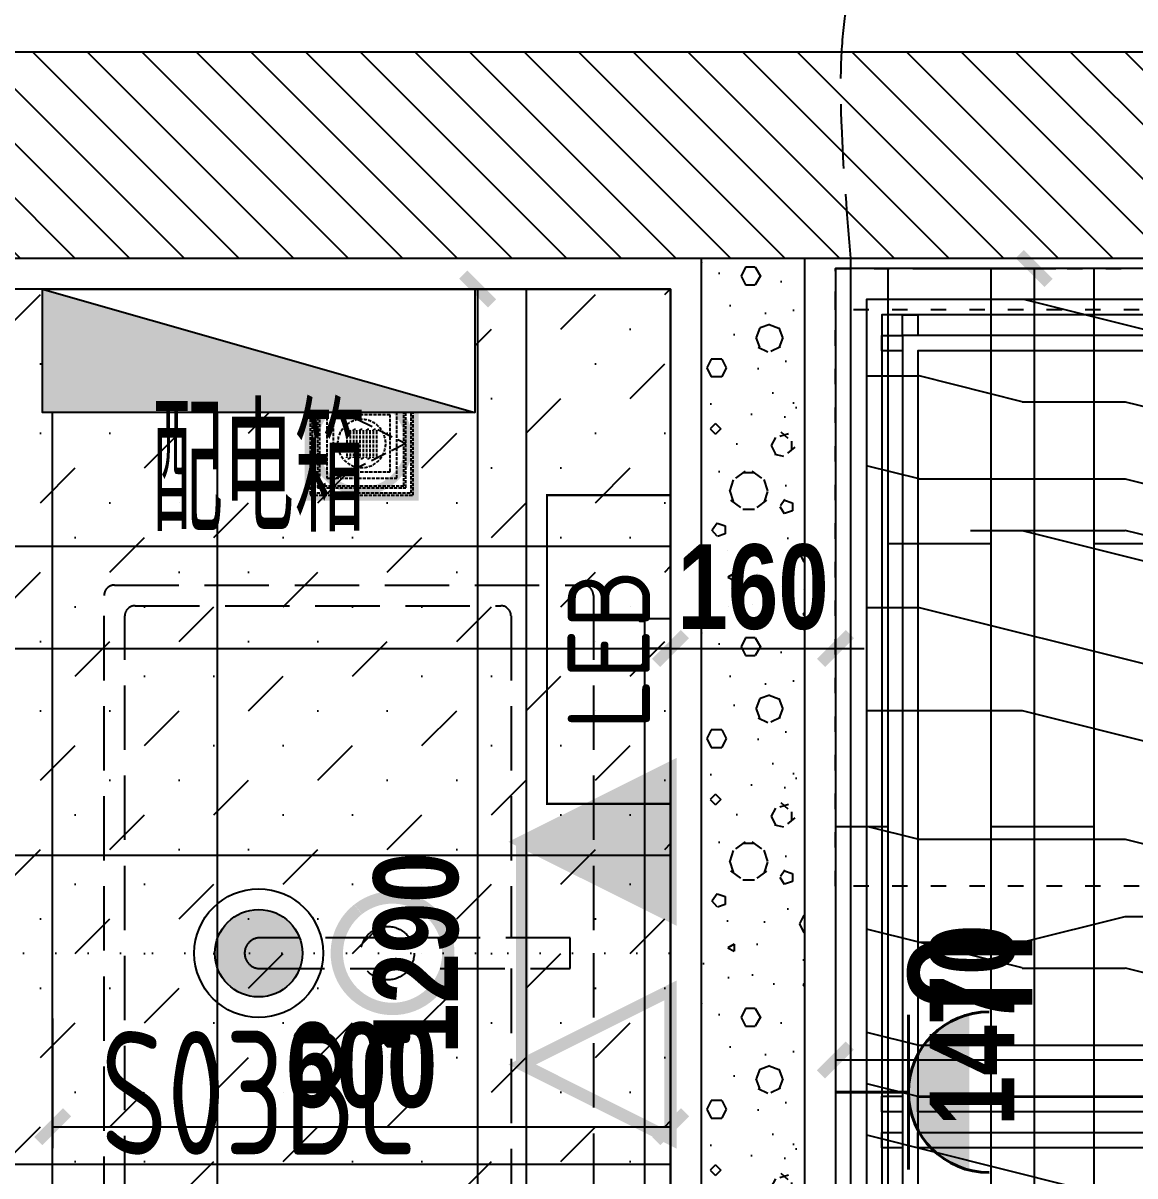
# Model space of a CAD drawing. Header units: millimetres. Extents: x 151151 to 230613, y -376178 to 0.
# Drawn here: x 222933 to 224013, y -371849 to -370729 of the extents above; entities that cross this region are included whole.
import ezdxf
from ezdxf.enums import TextEntityAlignment as Align

# ---------------------------------------------------------------- set-up
doc = ezdxf.new("R2010")
doc.units = ezdxf.units.MM
doc.header["$LTSCALE"] = 250
for name, pattern in [('ACAD_ISO03W100', [30, 12, -18]), ('DASH', [0.35, 0.25, -0.1]), ('DOT', [0.25, 0, -0.25])]:
    doc.linetypes.add(name, pattern=pattern)
doc.layers.get('Defpoints').update_dxf_attribs({"color": 250})
for name, color, linetype in [('0-强弱电箱', 140, 'Continuous'), ('0-水点位', 2, 'Continuous'), ('0-辅助线', 1, 'DOT'), ('01-原始砖砌筑间隔墙', 6, 'Continuous'), ('C-天花轮廓线', 4, 'Continuous'), ('CON-完成面标注', 66, 'Continuous'), ('CON-施工标注-道具标注', 66, 'Continuous'), ('FU-活动家具', 36, 'Continuous'), ('GND-地面材质填充', 251, 'Continuous'), ('P-台盆台面', 142, 'Continuous'), ('P-固定家具（落地）', 33, 'Continuous'), ('P-完成面', 3, 'Continuous'), ('P-新砌墙体', 7, 'Continuous'), ('P-新砌轻质砌块砖填充', 251, 'Continuous'), ('P-洁具', 136, 'DASH'), ('P-洁具-地漏', 16, 'DASH'), ('P-洁具-地漏-隐形', 138, 'DASH'), ('S 插座 强电', 1, 'Continuous'), ('S-LIGHT', 30, 'Continuous')]:
    doc.layers.add(name, color=color, linetype=linetype)
doc.styles.add('_TEL_ATTDEF', font='GBENOR', dxfattribs={"width": 0.8, "height": 3, "bigfont": 'GBCBIG'})
doc.styles.add('_TEL_DIM', font='SIMPLEX', dxfattribs={"width": 0.8, "height": 3.5, "bigfont": 'HZTXT'})
doc.styles.add('PUA-尺寸标高', font='cityb___.ttf', dxfattribs={"width": 0.8})
doc.styles.get("Standard").update_dxf_attribs({"font": ''})
doc.styles.add('ZTA-A-DIMS', font='GBENOR', dxfattribs={"width": 0.8, "bigfont": 'GBCBIG'})
doc.styles.get('Standard').set_extended_font_data('SimSun')
doc.linetypes.add('LED', pattern='A,0.5,-0.2,["LED",Standard,S=0.2,R=0,X=-0.2,Y=-0.1],-0.2', length=0.9)
doc.linetypes.add('LED_LINE', pattern='A,12.7,-5.08,["LED",Standard,S=2.54,R=0,X=-2.54,Y=-1.27],-6.35', length=24.13)
doc.dimstyles.new('PUA 1-35', dxfattribs={"dimscale": 35, "dimtxt": 2.35, "dimasz": 0.8, "dimexe": 0.6, "dimexo": 0.6, "dimgap": 0.5, "dimtad": 1, "dimdec": 0, "dimrnd": 5, "dimdsep": 46, "dimtxsty": 'PUA-尺寸标高', "dimblk": 'ARCHTICK', "dimcen": 1.8, "dimclrd": 66, "dimclre": 66, "dimclrt": 66, "dimadec": 0, "dimazin": 0, "dimtfac": 1.5, "dimtdec": 0, "dimtix": 1, "dimtmove": 2, "dimatfit": 3, "dimldrblk": 'ARROWS', "dimfxl": 3, "dimfxlon": 1, "dimtolj": 1, "dimtzin": 0, "dimarcsym": 0})

# ---------------------------------------------------------------- blocks, each defined once
blk = doc.blocks.new('YSJZQT')
at = {"layer": '01-原始砖砌筑间隔墙'}
h = blk.add_hatch(dxfattribs=at)
h.set_pattern_fill('ANSI31', color=251, scale=300)
h.set_pattern_definition([(45, (-201625.4811241897, 31413.0720804563), (-26.51650429449553, 26.51650429449553), [])])
h.paths.add_polyline_path([(-149.9999999999709, 500.0000000011642), (-150.0000000788423, 7599.999999996449), (-350.0000000788423, 7599.999999994237), (-349.9999999999709, 499.9999999988941)])
blk.add_lwpolyline([(-350.0000000788423, 7599.999999994237), (-349.9999999999709, 499.9999999988941), (-149.9999999999709, 500.0000000011642), (-150.0000000788423, 7599.999999996449)], close=True, dxfattribs=at)
blk = doc.blocks.new('TPL')
at = {"layer": 'P-洁具'}
for points in [[(2.588494680821896e-07, -524.9999999999418), (-347.4999997411505, -524.9999999999418, -0.4142135623730992), (-357.4999997411505, -514.9999999999418), (-357.4999997411505, -59.99999999994179, -0.414213562373095), (-347.4999997411505, -49.99999999994179), (347.5000002588495, -49.99999999994179, -0.414213562373095), (357.5000002588495, -59.99999999994179), (357.5000002588495, -514.9999999999418, -0.4142135623730992), (347.5000002588495, -524.9999999999418), (2.588494680821896e-07, -524.9999999999418)], [(-14.99999974115053, -444.9999999999418), (-327.4999997411505, -444.9999999999418, -0.4142135623731), (-337.4999997411505, -434.9999999999418), (-337.4999997411505, -79.99999999994179, -0.414213562373095), (-327.4999997411505, -69.99999999994179), (327.5000002588495, -69.99999999994179, -0.4142135623730955), (337.5000002588495, -79.99999999994179), (337.5000002588495, -434.9999999999418, -0.4142135623730997), (327.5000002588495, -444.9999999999418), (15.00000025884947, -444.9999999999418)]]:
    blk.add_lwpolyline(points, format="xyb", dxfattribs=at)
blk.add_lwpolyline([(-14.99684067312046, -201.372029931983), (-14.99684067312046, -502.4999999999418), (15.00315932687954, -502.4999999999418), (15.00315932687954, -201.372029931983, 0.9999999999999999)], format="xyb", close=True, dxfattribs=at)
blk.add_circle((0.003159326879540458, -324.9999999999418), 26, dxfattribs=at)
blk = doc.blocks.new('海龍工具10186656')
at = {"layer": 'P-洁具-地漏-隐形', "ltscale": 0.05}
for points in [[(-50, -100), (50, -100), (50, 0), (-50, 0)], [(-48, -98), (48, -98), (48, -2), (-48, -2)], [(-43, -93), (43, -93), (43, -7), (-43, -7)], [(-41, -91), (41, -91), (41, -9), (-41, -9)]]:
    blk.add_lwpolyline(points, close=True, dxfattribs=at)
at = {"layer": 'P-洁具-地漏-隐形', "ltscale": 0.25}
blk.add_lwpolyline([(-43, -7), (43, -50), (-43, -93)], dxfattribs=at)
blk = doc.blocks.new('250')
at = {"layer": 'P-洁具-地漏', "linetype": 'DASH', "ltscale": 0.05}
for p, q in [((-14.45810542046092, -12.32025686651468), (-14.45810542046092, 13.27974313334562)), ((-11.25810542050749, -12.32025686651468), (-11.25810542050749, 13.27974313334562)), ((-8.058105420554057, -12.32025686651468), (-8.058105420554057, 13.27974313334562)), ((-4.858105420600623, -12.32025686651468), (-4.858105420600623, 13.27974313334562)), ((-1.658105420647189, -12.32025686651468), (-1.658105420647189, 13.27974313334562)), ((1.541894579539075, -12.32025686651468), (1.541894579539075, 13.27974313334562)), ((4.741894579492509, -12.32025686651468), (4.741894579492509, 13.27974313334562)), ((7.941894579445943, -12.32025686651468), (7.941894579445943, 13.27974313334562)), ((11.14189457939938, -12.32025686651468), (11.14189457939938, 13.27974313334562)), ((14.34189457935281, -12.32025686651468), (14.34189457935281, 13.27974313334562))]:
    blk.add_line(p, q, dxfattribs=at)
for points in [[(-33.97179308440536, 33.72777974931523), (34.02820691559464, 33.72777974931523), (34.02820691559464, -34.27222025068477), (-33.97179308440536, -34.27222025068477)], [(-27.57179308449849, 27.32777974929195), (27.62820691545494, 27.32777974929195), (27.62820691545494, -27.87222025066148), (-27.57179308449849, -27.87222025066148)]]:
    blk.add_lwpolyline(points, close=True, dxfattribs=at)
blk.add_circle((0, 5.820766091346741e-11), 23.38851009633467, dxfattribs=at)
for centre, start, end in [((-12.85810542060062, 13.27974313334562), 0, 180), ((-6.458105420460925, 13.27974313334562), 0, 180), ((-0.05810542055405676, 13.27974313334562), 0, 180), ((6.341894579352811, 13.27974313334562), 0, 180), ((12.74189457925968, 13.27974313334562), 0, 180), ((-12.85810542060062, -12.32025686651468), 180, 0), ((-6.458105420460925, -12.32025686651468), 180, 0), ((-0.05810542055405676, -12.32025686651468), 180, 0), ((6.341894579352811, -12.32025686651468), 180, 0), ((12.74189457949251, -12.32025686651468), 180, 0)]:
    blk.add_arc(centre, 1.599999999991268, start, end, dxfattribs=at)
blk = doc.blocks.new('海龍_02144141')
blk.add_hatch(color=0).paths.add_polyline_path([(8.321876521222293e-11, -56.6393098742419), (226.2626263145607, -169.7706230362828), (8.321876521222293e-11, -282.9019361919791)])
at = {"color": 0, "const_width": 18.85521885521884}
for points in [[(8.321876521222293e-11, 282.9019359402291), (226.2626263145607, 169.7706227782465), (8.321876521222293e-11, 56.63930962255019)], [(8.321876521222293e-11, -282.9019361982655), (226.2626263145607, -169.7706230362828), (8.321876521222293e-11, -56.63930988058653)]]:
    blk.add_lwpolyline(points, close=True, dxfattribs=at)
blk.add_lwpolyline([(226.2626263145607, -169.7706230362828), (226.2626263145607, 169.7706227782465)], dxfattribs=at)
blk.add_lwpolyline([(476.4792129541997, -66.75206344827981, 1413.339336623045), (476.290082281073, -66.90077968870261, 1413.339336623045)], format="xyb", dxfattribs=at)
blk = doc.blocks.new('A$C0BEE28A2')
at = {"color": 0, "const_width": 18.85521885521884}
blk.add_lwpolyline([(9.427321989933262, 260.8303574856873), (260.830240059382, 260.8303574856873), (260.830240059382, 9.42743941612207), (9.427321989933262, 9.42743941612207)], close=True, dxfattribs=at)
blk.add_lwpolyline([(38.66098526134738, 76.03018110964695, 87.27627671982279), (36.05476058911881, 80.51175383897862)], format="xyb", dxfattribs=at)
blk = doc.blocks.new('_ArchTick')
at = {"color": 0, "linetype": 'ByBlock', "const_width": 0.4}
blk.add_lwpolyline([(-0.5, -0.5), (0.5, 0.5)], dxfattribs=at)
blk = doc.blocks.new('*D92')
at = {"layer": 'CON-完成面标注', "color": 66, "lineweight": -2, "transparency": 16777216}
for p, q in [((223722.1333260264, -372563.6349230336), (223722.1333260264, -372689.6349230336)), ((228192.1333425096, -372563.6349230336), (228192.1333425096, -372689.6349230336)), ((223722.1333260264, -372668.6349230336), (228192.1333425096, -372668.6349230336))]:
    blk.add_line(p, q, dxfattribs=at)
at = {"layer": 'Defpoints', "color": 0, "transparency": 16777216}
for p in [(228192.1333425096, -371268.7999355217), (223722.1333260264, -372437.2819236262), (228192.1333425096, -372668.6349230336)]:
    blk.add_point(p, dxfattribs=at)
at = {"layer": 'CON-完成面标注', "color": 66, "lineweight": -2, "transparency": 16777216, "xscale": 28, "yscale": 28, "zscale": 28, "rotation": 180}
blk.add_blockref('_ArchTick', (223722.1333260264, -372668.6349230336), dxfattribs=at)
at = {"layer": 'CON-完成面标注', "color": 66, "lineweight": -2, "transparency": 16777216, "xscale": 28, "yscale": 28, "zscale": 28}
blk.add_blockref('_ArchTick', (228192.1333425096, -372668.6349230336), dxfattribs=at)
at = {"layer": 'CON-完成面标注', "color": 66, "transparency": 16777216, "insert": (225957.133334268, -372608.627139721), "char_height": 82.25, "attachment_point": 5, "style": 'PUA-尺寸标高'}
blk.add_mtext('\\A1;4470', dxfattribs=at)
blk = doc.blocks.new('ARROWS')
at = {"color": 66}
blk.add_line((0, 0), (-3.182533704617526, 0), dxfattribs=at)
at = {"color": 66, "const_width": 0.2666666666666666}
blk.add_lwpolyline([(-1.20000000001164, 1.200000000069849), (0, 0), (-1.20000000001164, -1.199999999953432)], dxfattribs=at)
blk = doc.blocks.new('*D94')
at = {"layer": 'CON-完成面标注', "color": 66, "lineweight": -2, "transparency": 16777216}
for p, q in [((223810.2126486507, -370967.2819030578), (223936.2126486507, -370967.2819030578)), ((223915.2126486507, -370967.2819030578), (223915.2126486507, -372437.2819236263)), ((223810.2126486507, -372437.2819236263), (223936.2126486507, -372437.2819236263))]:
    blk.add_line(p, q, dxfattribs=at)
at = {"layer": 'Defpoints', "color": 0, "transparency": 16777216}
for p in [(223722.1333331121, -370967.2819030578), (223722.1333331213, -372437.2819236263), (223915.2126486507, -372437.2819236263)]:
    blk.add_point(p, dxfattribs=at)
at = {"layer": 'CON-完成面标注', "color": 66, "lineweight": -2, "transparency": 16777216, "xscale": 28, "yscale": 28, "zscale": 28}
for p, rotation in [((223915.2126486507, -370967.2819030578), 90), ((223915.2126486507, -372437.2819236263), 270)]:
    blk.add_blockref('_ArchTick', p, dxfattribs=dict(at, rotation=rotation))
at = {"layer": 'CON-完成面标注', "color": 66, "transparency": 16777216, "insert": (223855.204865338, -371702.2819133421), "char_height": 82.25, "attachment_point": 5, "rotation": 90, "style": 'PUA-尺寸标高'}
blk.add_mtext('\\A1;1470', dxfattribs=at)
blk = doc.blocks.new('*D123')
at = {"layer": 'CON-完成面标注', "color": 66, "lineweight": -2, "transparency": 16777216}
for p, q in [((221172.1333425525, -371231.3517274837), (221172.1333425525, -371357.3517274837)), ((223562.1333263263, -371231.3517274837), (223562.1333263263, -371357.3517274837)), ((221172.1333425525, -371336.3517274837), (223562.1333263263, -371336.3517274837))]:
    blk.add_line(p, q, dxfattribs=at)
at = {"layer": 'Defpoints', "color": 0, "transparency": 16777216}
for p in [(223562.1333263263, -370987.2819226623), (221172.1333425525, -371187.281923574), (223562.1333263263, -371336.3517274837)]:
    blk.add_point(p, dxfattribs=at)
at = {"layer": 'CON-完成面标注', "color": 66, "lineweight": -2, "transparency": 16777216, "xscale": 28, "yscale": 28, "zscale": 28, "rotation": 180}
blk.add_blockref('_ArchTick', (221172.1333425525, -371336.3517274837), dxfattribs=at)
at = {"layer": 'CON-完成面标注', "color": 66, "lineweight": -2, "transparency": 16777216, "xscale": 28, "yscale": 28, "zscale": 28}
blk.add_blockref('_ArchTick', (223562.1333263263, -371336.3517274837), dxfattribs=at)
at = {"layer": 'CON-完成面标注', "color": 66, "transparency": 16777216, "insert": (222367.1333344394, -371276.8560861387), "char_height": 82.25, "attachment_point": 5, "style": 'PUA-尺寸标高'}
blk.add_mtext('\\A1;2390', dxfattribs=at)
blk = doc.blocks.new('*D124')
at = {"layer": 'CON-完成面标注', "color": 66, "lineweight": -2, "transparency": 16777216}
for p, q in [((223562.1333263263, -371231.3517274837), (223562.1333263263, -371357.3517274837)), ((223722.133333112, -371231.3517274837), (223722.133333112, -371357.3517274837)), ((223562.1333263263, -371336.3517274837), (223534.1333263263, -371336.3517274837)), ((223562.1333263263, -371336.3517274837), (223722.133333112, -371336.3517274837)), ((223722.133333112, -371336.3517274837), (223750.133333112, -371336.3517274837))]:
    blk.add_line(p, q, dxfattribs=at)
at = {"layer": 'Defpoints', "color": 0, "transparency": 16777216}
for p in [(223722.133333112, -370967.2819030577), (223562.1333263263, -370987.2819226623), (223722.133333112, -371336.3517274837)]:
    blk.add_point(p, dxfattribs=at)
at = {"layer": 'CON-完成面标注', "color": 66, "lineweight": -2, "transparency": 16777216, "xscale": 28, "yscale": 28, "zscale": 28}
blk.add_blockref('_ArchTick', (223562.1333263263, -371336.3517274837), dxfattribs=at)
at = {"layer": 'CON-完成面标注', "color": 66, "lineweight": -2, "transparency": 16777216, "xscale": 28, "yscale": 28, "zscale": 28, "rotation": 180}
blk.add_blockref('_ArchTick', (223722.133333112, -371336.3517274837), dxfattribs=at)
at = {"layer": 'CON-完成面标注', "color": 66, "transparency": 16777216, "insert": (223642.1333297192, -371276.8560861387), "char_height": 82.25, "attachment_point": 5, "style": 'PUA-尺寸标高'}
blk.add_mtext('\\A1;160', dxfattribs=at)
blk = doc.blocks.new('*D129')
at = {"layer": 'CON-完成面标注', "color": 66, "lineweight": -2, "transparency": 16777216}
for p, q in [((223479.7090320804, -370987.2819226624), (223353.7090320804, -370987.2819226624)), ((223374.7090320804, -370987.2819226624), (223374.7090320804, -372277.2819236271)), ((223479.7090320804, -372277.2819236271), (223353.7090320804, -372277.2819236271))]:
    blk.add_line(p, q, dxfattribs=at)
at = {"layer": 'Defpoints', "color": 0, "transparency": 16777216}
for p in [(223562.1333263264, -370987.2819226624), (223374.7090320804, -372277.2819236271), (223562.133333005, -372277.2819236271)]:
    blk.add_point(p, dxfattribs=at)
at = {"layer": 'CON-完成面标注', "color": 66, "lineweight": -2, "transparency": 16777216, "xscale": 28, "yscale": 28, "zscale": 28}
for p, rotation in [((223374.7090320804, -370987.2819226624), 90), ((223374.7090320804, -372277.2819236271), 270)]:
    blk.add_blockref('_ArchTick', p, dxfattribs=dict(at, rotation=rotation))
at = {"layer": 'CON-完成面标注', "color": 66, "transparency": 16777216, "insert": (223315.2133907353, -371632.2819231447), "char_height": 82.25, "attachment_point": 5, "rotation": 90, "style": 'PUA-尺寸标高'}
blk.add_mtext('\\A1;1290', dxfattribs=at)
blk = doc.blocks.new('*D155')
at = {"layer": 'CON-施工标注-道具标注', "color": 66, "lineweight": -2, "transparency": 16777216}
for p, q in [((223722.1333331108, -371630.9988586327), (223722.1333331108, -371756.9988586327)), ((225442.1333554251, -371630.9988586327), (225442.1333554251, -371756.9988586327)), ((223722.1333331108, -371735.9988586327), (225442.1333554251, -371735.9988586327))]:
    blk.add_line(p, q, dxfattribs=at)
at = {"layer": 'Defpoints', "color": 0, "transparency": 16777216}
for p in [(223722.1333331108, -371567.2819058938), (225442.1333554251, -371567.2819058939), (225442.1333554251, -371735.9988586327)]:
    blk.add_point(p, dxfattribs=at)
at = {"layer": 'CON-施工标注-道具标注', "color": 66, "lineweight": -2, "transparency": 16777216, "xscale": 28, "yscale": 28, "zscale": 28, "rotation": 180}
blk.add_blockref('_ArchTick', (223722.1333331108, -371735.9988586327), dxfattribs=at)
at = {"layer": 'CON-施工标注-道具标注', "color": 66, "lineweight": -2, "transparency": 16777216, "xscale": 28, "yscale": 28, "zscale": 28}
blk.add_blockref('_ArchTick', (225442.1333554251, -371735.9988586327), dxfattribs=at)
at = {"layer": 'CON-施工标注-道具标注', "color": 66, "transparency": 16777216, "insert": (224582.133344268, -371676.5032172877), "char_height": 82.25, "attachment_point": 5, "style": 'PUA-尺寸标高'}
blk.add_mtext('\\A1;1720', dxfattribs=at)
blk = doc.blocks.new('*D178')
at = {"layer": 'CON-施工标注-道具标注', "color": 66, "lineweight": -2, "transparency": 16777216}
for p, q in [((222907.1321083967, -370987.281921665), (222781.1321083967, -370987.281921665)), ((222802.1321083967, -372277.2819188393), (222802.1321083967, -370987.281921665)), ((222907.1321083967, -372277.2819188393), (222781.1321083967, -372277.2819188393))]:
    blk.add_line(p, q, dxfattribs=at)
at = {"layer": 'Defpoints', "color": 0, "transparency": 16777216}
for p in [(222802.1321083967, -370987.281921665), (222962.1333388933, -370987.281921665), (222962.1333336161, -372277.2819188393)]:
    blk.add_point(p, dxfattribs=at)
at = {"layer": 'CON-施工标注-道具标注', "color": 66, "lineweight": -2, "transparency": 16777216, "xscale": 28, "yscale": 28, "zscale": 28}
for p, rotation in [((222802.1321083967, -370987.281921665), 90), ((222802.1321083967, -372277.2819188393), 270)]:
    blk.add_blockref('_ArchTick', p, dxfattribs=dict(at, rotation=rotation))
at = {"layer": 'CON-施工标注-道具标注', "color": 66, "transparency": 16777216, "insert": (222742.6364670516, -371632.2819202521), "char_height": 82.25, "attachment_point": 5, "rotation": 90, "style": 'PUA-尺寸标高'}
blk.add_mtext('\\A1;1290', dxfattribs=at)
blk = doc.blocks.new('*D179')
at = {"layer": 'CON-施工标注-道具标注', "color": 66, "lineweight": -2, "transparency": 16777216}
for p, q in [((222962.1333388932, -371695.7683664457), (222962.1333388932, -371821.7683664457)), ((223562.1314056722, -371695.7683664457), (223562.1314056722, -371821.7683664457)), ((222962.1333388932, -371800.7683664457), (223562.1314056722, -371800.7683664457))]:
    blk.add_line(p, q, dxfattribs=at)
at = {"layer": 'Defpoints', "color": 0, "transparency": 16777216}
for p in [(223562.1314056722, 0.001157413062173873), (222962.1333388932, -370987.2819216648), (223562.1314056722, -371800.7683664457)]:
    blk.add_point(p, dxfattribs=at)
at = {"layer": 'CON-施工标注-道具标注', "color": 66, "lineweight": -2, "transparency": 16777216, "xscale": 28, "yscale": 28, "zscale": 28, "rotation": 180}
blk.add_blockref('_ArchTick', (222962.1333388932, -371800.7683664457), dxfattribs=at)
at = {"layer": 'CON-施工标注-道具标注', "color": 66, "lineweight": -2, "transparency": 16777216, "xscale": 28, "yscale": 28, "zscale": 28}
blk.add_blockref('_ArchTick', (223562.1314056722, -371800.7683664457), dxfattribs=at)
at = {"layer": 'CON-施工标注-道具标注', "color": 66, "transparency": 16777216, "insert": (223262.1323722827, -371741.2727251007), "char_height": 82.25, "attachment_point": 5, "style": 'PUA-尺寸标高'}
blk.add_mtext('\\A1;600', dxfattribs=at)
blk = doc.blocks.new('*U193')
h = blk.add_hatch(color=8)
edge = h.paths.add_edge_path()
edge.add_arc((0, 0), 42.5, 0, 360)
blk.add_circle((0, 0), 62.5)
at = {"color": 8}
blk.add_circle((0, 0), 42.5, dxfattribs=at)
blk = doc.blocks.new('*U327')
blk.add_wipeout([(0, 1.8417267710901797e-11), (-4.149569576838985e-12, -419.999999988481), (119.99999999999598, -419.9999999884991), (120.00000000000014, 1.1368683772161603e-13)])
at = {"ltscale": 100}
h = blk.add_hatch(color=256, dxfattribs=at)
h.dxf.hatch_style = 1
h.paths.add_polyline_path([(119.99999999994, -1.818989403545856e-11), (119.999999999994, -419.999999988499), (-4.163780431554187e-12, -419.9999999884808)])
blk.add_lwpolyline([(0, 0), (119.99999999994, -1.818989403545856e-11), (119.9999999999358, -419.999999988499), (-4.163780431554187e-12, -419.9999999884808)], close=True, dxfattribs=at)
blk.add_lwpolyline([(119.99999999994, -1.818989403545856e-11), (119.999999999994, -419.999999988499), (-4.163780431554187e-12, -419.9999999884808), (119.99999999994, -1.818989403545856e-11)], dxfattribs=at)
blk = doc.blocks.new('$equip$00002908')
for p, q in [((0.75, 0.5999999999949068), (-0.75, 0.5999999999949068)), ((-0.75, 0.5999999999949068), (-0.75, 0)), ((0.75, 0), (0.75, 0.5999999999949068)), ((-0.75, 0), (0.75, 0))]:
    blk.add_line(p, q)
at = {"const_width": 0.01}
blk.add_lwpolyline([(-0.75, 0.5999999999949068), (-0.75, 0), (0.75, 0), (0.75, 0.5999999999949068), (-0.75, 0.5999999999949068), (-0.75, 0)], dxfattribs=at)
for p in [(0, 0.5999999999949068), (-0.75, 0.2999999999992724), (0.75, 0.2999999999992724), (0, 0)]:
    blk.add_point(p)
at = {"color": 7, "style": '_TEL_DIM'}
blk.add_attdef('$TEXT$', text='', height=0.4, dxfattribs=at).set_placement((0, 0.2999999999956344), align=Align.MIDDLE_CENTER)
at = {"color": 7, "style": '_TEL_DIM', "flags": 1}
for tag in ['REMARK', 'A']:
    blk.add_attdef(tag, text='', height=2e-05, dxfattribs=at).set_placement((0, 0), align=Align.MIDDLE_CENTER)
blk = doc.blocks.new('*U412')
at = {"lineweight": 40}
h = blk.add_hatch(color=256, dxfattribs=at)
edge = h.paths.add_edge_path()
edge.add_line((12.72558008215856, -50.48490812687669), (12.72558008227497, 50.4849081269349))
edge.add_ellipse((0, 0), major_axis=(36.81484983684696, 36.81484983684696), ratio=0.9999999999977133, start_angle=239.14765382203, end_angle=390.852346178101, ccw=False)
for p, q in [((52.0640599358594, -50.08870858181035), (52.06405993597582, 50.08870858186857)), ((52.06405993597582, 0), (99.40334792120848, 0))]:
    blk.add_line(p, q, dxfattribs=at)
blk.add_arc((0, 0), 52.06405993593784, 270, 90, dxfattribs=at)
blk.add_text('U', height=80, rotation=90).set_placement((52.06405993597582, 50.08870858186856))

msp = doc.modelspace()

# ---------------------------------------------------------------- hatches: boundary and pattern name
at = {"layer": 'C-天花轮廓线'}
h = msp.add_hatch(dxfattribs=at)
h.set_pattern_fill('MUDST', color=251, scale=7.5, angle=45, double=1)
h.set_pattern_definition([(45, (270702.7137411747, 8602.698057108351), (33.67596045400933, 101.027881362028), [47.625, -47.625, 0, -47.625, 0, -47.625])])
h.paths.add_polyline_path([(220622.1333378558, -371187.281923573), (221172.1333425525, -371187.281923574), (221172.1333425583, -370987.2819236405), (223562.1333263263, -370987.2819226623), (223562.13332633, -372277.281923627), (220622.1333378549, -372277.2819235536)])
h = msp.add_hatch(dxfattribs=at)
h.set_pattern_fill('木纹面5', color=250, scale=1000, pattern_type=2)
h.set_pattern_definition([(0, (270702.7137411747, 8602.698057108351), (0, 1000), [200, -300, 100, -400]), (0, (271402.7137411747, 8627.698057108351), (0, 1000), [200, -800]), (0, (271302.7137411747, 8677.698057108351), (0, 1000), [100, -900]), (0, (270752.7137411747, 8702.698057108351), (0, 1000), [50, -700, 50, -200]), (0, (271102.7137411747, 8752.698057108351), (0, 1000), [200, -300, 50, -450]), (0, (270852.7137411747, 8777.698057108351), (0, 1000), [150, -850]), (0, (271102.7137411747, 8802.698057108351), (0, 1000), [300, -700]), (0, (270802.7137411747, 8827.698057108351), (0, 1000), [200, -800]), (0, (271202.7137411747, 8852.698057108351), (0, 1000), [500, -500]), (0, (270902.7137411747, 8902.698057108351), (0, 1000), [100, -300, 200, -400]), (0, (271602.7137411747, 8927.698057108351), (0, 1000), [200, -800]), (0, (271402.7137411747, 8952.698057108351), (0, 1000), [100, -900]), (0, (271202.7137411747, 8977.698057108351), (0, 1000), [100, -900]), (0, (270702.7137411747, 9002.698057108351), (0, 1000), [200, -800]), (0, (271202.7137411747, 9027.698057108351), (0, 1000), [200, -800]), (0, (271202.7137411747, 9077.698057108351), (0, 1000), [200, -200, 200, -400]), (0, (271002.7137411747, 9127.698057108351), (0, 1000), [100, -500, 200, -200]), (0, (271202.7137411747, 9152.698057108351), (0, 1000), [300, -700]), (0, (271202.7137411747, 9202.698057108351), (0, 1000), [200, -800]), (0, (270802.7137411747, 9227.698057108351), (0, 1000), [300, -400, 100, -200]), (0, (270802.7137411747, 9277.698057108351), (0, 1000), [500, -500]), (0, (271402.7137411747, 9302.698057108351), (0, 1000), [100, -900]), (0, (271102.7137411747, 9327.698057108351), (0, 1000), [200, -800]), (0, (270902.7137411747, 9352.698057108351), (0, 1000), [100, -400, 100, -400]), (0, (270802.7137411747, 9377.698057108351), (0, 1000), [100, -300, 200, -400]), (0, (271002.7137411747, 9402.698057108351), (0, 1000), [100, -500, 100, -300]), (0, (271202.7137411747, 9427.698057108351), (0, 1000), [300, -700]), (0, (270802.7137411747, 9477.698057108351), (0, 1000), [200, -800]), (0, (271302.7137411747, 9502.698057108351), (0, 1000), [100, -900]), (0, (271502.7137411747, 9527.698057108351), (0, 1000), [100, -900]), (14.03624347, (271402.7137411747, 8677.698057108351), (999.9999999714631, -3.657091296460635e-08), [103, -4020.105526]), (14.03624347, (271502.7137411747, 8902.698057108351), (999.9999999714631, -3.657091296460635e-08), [103, -4020.105526]), (14.03624347, (271402.7137411747, 9502.698057108351), (999.9999999714631, -3.657091296460635e-08), [103, -4020.105526]), (14.03624347, (271102.7137411747, 9127.698057108351), (999.9999999714631, -3.657091296460635e-08), [103, -4020.105526]), (14.03624347, (271302.7137411747, 9277.698057108351), (999.9999999714631, -3.657091296460635e-08), [103, -4020.105526]), (14.03624347, (271402.7137411747, 9202.698057108351), (999.9999999714631, -3.657091296460635e-08), [103, -4020.105526]), (14.03624347, (270902.7137411747, 9377.698057108351), (999.9999999714631, -3.657091296460635e-08), [103, -4020.105526]), (14.03624347, (271302.7137411747, 9327.698057108351), (999.9999999714631, -3.657091296460635e-08), [103, -4020.105526]), (14.03624347, (271502.7137411747, 8952.698057108351), (999.9999999714631, -3.657091296460635e-08), [206, -3917.105526]), (14.03624347, (271402.7137411747, 9027.698057108351), (999.9999999714631, -3.657091296460635e-08), [206, -3917.105526]), (14.03624347, (271402.7137411747, 9077.698057108351), (999.9999999714631, -3.657091296460635e-08), [206, -3917.105526]), (165.96375653, (271102.7137411747, 8752.698057108351), (-999.9999999714631, -3.657124603151374e-08), [103, -206, 103, -3711.105526]), (165.96375653, (270902.7137411747, 8902.698057108351), (-999.9999999714631, -3.657124603151374e-08), [103, -4020.105526]), (165.96375653, (270902.7137411747, 9352.698057108351), (-999.9999999714631, -3.657124603151374e-08), [206, -3917.105526]), (194.03624347, (271402.7137411747, 8627.698057108351), (-999.9999999714631, 3.657102398690881e-08), [103, -4020.105526]), (345.96375653, (271602.7137411747, 8627.698057108351), (999.9999999714632, 3.657066316442581e-08), [103, -4020.105526]), (345.96375653, (271302.7137411747, 8977.698057108351), (999.9999999714632, 3.657066316442581e-08), [103, -4020.105526]), (345.96375653, (271502.7137411747, 9152.698057108351), (999.9999999714632, 3.657066316442581e-08), [103, -4020.105526]), (345.96375653, (271102.7137411747, 9227.698057108351), (999.9999999714632, 3.657066316442581e-08), [103, -4020.105526]), (345.96375653, (271002.7137411747, 9352.698057108351), (999.9999999714632, 3.657066316442581e-08), [103, -4020.105526]), (345.96375653, (271102.7137411747, 9402.698057108351), (999.9999999714632, 3.657066316442581e-08), [103, -4020.105526]), (345.96375653, (271102.7137411747, 9227.698057108351), (999.9999999714632, 3.657066316442581e-08), [103, -4020.105526]), (345.96375653, (271402.7137411747, 9377.698057108351), (999.9999999714632, 3.657066316442581e-08), [412.0000000000001, -3711.105526]), (345.96375653, (270802.7137411747, 8702.698057108351), (999.9999999714632, 3.657066316442581e-08), [412.0000000000001, -3711.105526]), (345.96375653, (270902.7137411747, 8777.698057108351), (999.9999999714632, 3.657066316442581e-08), [412.0000000000001, -3711.105526]), (345.96375653, (271002.7137411747, 8827.698057108351), (999.9999999714632, 3.657066316442581e-08), [103, -206, 206, -3608.105526]), (345.96375653, (271002.7137411747, 8902.698057108351), (999.9999999714632, 3.657066316442581e-08), [206, -206, 206, -3505.105526]), (345.96375653, (270902.7137411747, 9002.698057108351), (999.9999999714632, 3.657066316442581e-08), [412.0000000000001, -3711.105526]), (345.96375653, (270802.7137411747, 9077.698057108351), (999.9999999714632, 3.657066316442581e-08), [412.0000000000001, -3711.105526]), (345.96375653, (270802.7137411747, 9127.698057108351), (999.9999999714632, 3.657066316442581e-08), [412.0000000000001, -3711.105526]), (345.96375653, (271502.7137411747, 9427.698057108351), (999.9999999714632, 3.657066316442581e-08), [103, -4020.105526]), (345.96376753, (271602.7137411747, 9527.698057108351), (999.9999999714447, 0.0001920227886975656), [206, -3917.105526]), (345.96376753, (271002.7137411747, 9477.698057108351), (999.9999999714447, 0.0001920227886975656), [206, -3917.105526]), (345.96375753, (270902.7137411747, 8602.698057108351), (999.9999999714629, 1.748986369620731e-05), [412.0000000000001, -3711.105526]), (345.96375753, (271502.7137411747, 9302.698057108351), (999.9999999714629, 1.748986369620731e-05), [309, -3814.105526]), (345.96375753, (271602.7137411747, 9227.698057108351), (999.9999999714629, 1.748986369620731e-05), [618, -3505.105526])])
h.paths.add_polyline_path([(225412.1333519422, -374917.2819225052), (225412.1333519422, -370997.2819030578), (223752.133333112, -370997.2819030578), (223752.133333112, -374917.2819225052)])
at = {"layer": 'GND-地面材质填充'}
h = msp.add_hatch(dxfattribs=at)
h.set_pattern_fill('木地板', color=250, scale=100, angle=90, pattern_type=2)
h.set_pattern_definition([(0, (284772.961936993, 12015.18025191144), (2.571758278209442e-13, 1050), [100, -100]), (0, (284672.961936993, 12790.18025191144), (2.571758278209442e-13, 1050), [100, -100]), (90, (284772.961936993, 11752.68025191144), (-100, 6.123233995736766e-15), [])])
h.paths.add_polyline_path([(223722.1333260264, -374947.2819225052), (228192.133342554, -374947.2819225052), (228192.133342554, -374797.2819235742), (228192.133342506, -370967.2819246036), (223722.133333112, -370967.2819030577), (223722.1333260264, -372437.2819236262)])
h = msp.add_hatch(dxfattribs=at)
h.set_pattern_fill('_USER', color=251, scale=300, double=1, pattern_type=0)
h.set_pattern_definition([(0, (223722.1333260264, -372437.2819236262), (0, 300), []), (90, (223722.1333260264, -372437.2819236262), (-300, 1.83697019872103e-14), [])])
h.paths.add_polyline_path([(223722.1333260264, -372437.2819236262), (222962.1333331484, -372437.281923631), (222957.1333331538, -372437.2985672097), (222957.1333331538, -372437.3152107885), (222952.1333331538, -372437.3152107885), (222952.1333331547, -372277.2819235838), (222962.133333616, -372277.2819236096), (223562.1333330048, -372277.281923627), (223562.1333263263, -370987.2819226623), (222072.1333421664, -370987.2819236405), (222072.1333421636, -372277.2819235536), (222082.1333421636, -372277.2819235277), (222082.1333421645, -372437.3152107325), (222072.1333421645, -372437.3152107325), (222072.1333421645, -372437.2819236278), (220472.1333331508, -372437.2819236373), (220472.1333331508, -372457.2819237676), (220487.1333331508, -372457.2819237676), (220487.1333331508, -372507.2819237676), (220472.1333331508, -372507.2819237676), (220472.1333331508, -372517.2819237676), (220472.1333331508, -373461.2819236312), (220487.1333331504, -373461.2819236312), (220487.1333331504, -373511.2819236312), (220472.133333157, -373511.2819236312), (220472.1333331635, -374477.2819236623), (221912.1333425574, -374477.2819236529), (221912.1333425508, -373477.2819236312), (222202.1190928317, -373477.2819236339), (222202.1190928327, -373638.0377387522), (222197.1190928327, -373638.0377387522), (222072.1333425576, -373638.0377387522), (222072.1333425576, -374927.2819225052), (222912.1333425576, -374927.2819225052), (222912.1333425576, -374827.2819225052), (223012.1333425576, -374827.2819225052), (223012.1333425576, -373638.0377387522), (223002.1333425575, -373638.0377387522), (223002.1333425585, -373478.0044515474), (223012.1333425576, -373477.2819236282), (223172.1333425576, -373477.2819236563), (223172.1333425576, -374947.2819225052), (223722.1333260264, -374947.2819225052)])
at = {"layer": 'P-新砌轻质砌块砖填充'}
h = msp.add_hatch(dxfattribs=at)
h.set_pattern_fill('加气混凝土', color=256, scale=15, angle=180, style=0)
h.set_pattern_definition([(180, (211925.9612616132, -574177.8273457969), (-90.00000000000003, -180), [0, -180]), (180, (212031.2612616132, -574153.5273457968), (-90.00000000000003, -180), [0, -180]), (180, (211972.7612616132, -574151.7273457969), (-90.00000000000003, -180), [0, -180]), (180, (211908.8612616132, -574204.8273457969), (-90.00000000000003, -180), [0, -180]), (180, (211983.5612616132, -574142.7273457969), (-90.00000000000003, -180), [0, -180]), (180, (211890.8612616132, -574318.2273457969), (-90.00000000000003, -180), [0, -180]), (180, (211945.7612616132, -574303.8273457969), (-90.00000000000003, -180), [0, -180]), (180, (211916.9612616132, -574281.3273457969), (-90.00000000000003, -180), [0, -180]), (180, (212063.6612616132, -574277.7273457969), (-90.00000000000003, -180), [0, -180]), (180, (211975.4612616132, -574269.6273457968), (-90.00000000000003, -180), [0, -180]), (180, (212009.6612616132, -574223.7273457969), (-90.00000000000003, -180), [0, -180]), (180, (212007.8612616132, -574156.2273457969), (-90.00000000000003, -180), [0, -180]), (180, (211940.3612616132, -574149.0273457968), (-90.00000000000003, -180), [0, -180]), (180, (211890.8612616132, -574228.2273457969), (-90.00000000000003, -180), [0, -180]), (180, (212059.1612616132, -574200.3273457969), (-90.00000000000003, -180), [0, -180]), (180, (212043.8612616132, -574230.9273457968), (-90.00000000000003, -180), [0, -180]), (180, (211973.6612616132, -574218.3273457969), (-90.00000000000003, -180), [0, -180]), (180, (211998.8612616132, -574192.2273457969), (-90.00000000000003, -180), [0, -180]), (180, (212013.2612616132, -574251.6273457968), (-90.00000000000003, -180), [0, -180]), (180, (211990.7612616132, -574319.1273457968), (-90.00000000000003, -180), [0, -180]), (180, (212051.9612616132, -574162.5273457968), (-90.00000000000003, -180), [0, -180]), (180, (211952.9612616132, -574282.2273457969), (-90.00000000000003, -180), [0, -180]), (180, (212036.6612616132, -574284.9273457968), (-90.00000000000003, -180), [0, -180]), (180, (212051.0612616132, -574308.3273457969), (-90.00000000000003, -180), [0, -180]), (310.601294, (211901.9184042132, -574261.8702025969), (449.9999950292953, -540.00000236093), [7.9024662, -3311.1333]), (198.4349488, (211914.7755468132, -574265.2987741969), (-449.9999983404209, -179.9999986719666), [8.131572, -1130.28837]), (270, (211914.7755468132, -574257.5844889969), (-90.00000000000004, -180), [7.714285199999999, -352.285695]), (341.565051, (211907.0612616132, -574255.0130593969), (450.0000022657823, -179.9999865817234), [8.131571999999984, -1130.288369999998]), (233.1301023, (211907.0612616132, -574255.0130593969), (-90.00000017013606, -179.999999914932), [8.571428999999998, -891.4285499999999]), (315, (211900.2041184132, -574163.2987897969), (90.0000108798429, -179.9999878185604), [7.273098, -501.84378]), (225, (211910.4898332132, -574163.2987897969), (-89.99999942471311, -179.9999992736903), [7.273098, -501.84378]), (315, (211905.3469758132, -574158.1559197969), (90.0000108798429, -179.9999878185604), [7.273098, -501.84378]), (225, (211905.3469758132, -574158.1559197969), (-89.99999942471311, -179.9999992736903), [7.273098, -501.84378]), (296.565051, (211986.7755396132, -574284.1559179969), (1.565789597567336e-05, -359.9999902060562), [9.583147799999999, -191.66295]), (360, (211991.0612496132, -574292.7273451969), (89.99999999999994, -180), [10.2857148, -169.714275]), (243.4349488, (212005.6326816132, -574284.1559179969), (-8.148436500102726e-07, -359.9999982559008), [9.583147799999999, -191.66295]), (296.565051, (212001.3469716132, -574275.5844889969), (1.565789597567336e-05, -359.9999902060562), [9.583147799999999, -191.66295]), (180, (212001.3469716132, -574275.5844889969), (-90.00000000000003, -180), [10.2857148, -169.714275]), (243.4349488, (211991.0612496132, -574275.5844889969), (-8.148436500102726e-07, -359.9999982559008), [9.583147799999999, -191.66295]), (287.102728, (211919.0612622132, -574223.2987837968), (269.9999896777363, -900.0000014520431), [11.6584038, -4884.87075]), (323.972626, (211922.4898338132, -574234.4416315969), (1709.999978321427, -1259.9999985739), [11.6584038, -2436.606]), (360, (211931.9184048132, -574241.2987747969), (89.99999999999994, -180), [11.1428568, -168.85713]), (216.0273733, (211952.4898326132, -574234.4416315969), (-1709.999987362977, -1259.999986416658), [11.6584038, -2436.606]), (251.5650511, (211955.9184042132, -574224.1559257968), (-270.0000013860986, -899.9999984504369), [10.8420948, -1127.57784]), (287.102728, (211952.4898326132, -574213.0130617969), (269.9999896777363, -900.0000014520431), [11.6584038, -4884.87075]), (323.972626, (211943.0612616132, -574206.1559257968), (1709.999978321427, -1259.9999985739), [11.6584038, -2436.606]), (180, (211943.0612616132, -574206.1559257968), (-90.00000000000003, -180), [11.1428568, -168.85713]), (216.0273733, (211931.9184048132, -574206.1559257968), (-1709.999987362977, -1259.999986416658), [11.6584038, -2436.606]), (251.5650511, (211922.4898338132, -574213.0130617969), (-270.0000013860986, -899.9999984504369), [10.8420948, -1127.57784]), (330.255118, (211917.3469764132, -574307.2987735969), (270.0000006390409, -179.9999977695059), [6.910506, -1444.29588]), (270, (211923.3469758132, -574303.8702037969), (-90.00000000000004, -180), [6.857143199999999, -353.142825]), (209.7448813, (211923.3469758132, -574303.8702037969), (-270.0000001590055, -179.9999991593463), [6.910505999999992, -1444.295879999998]), (296.565051, (211959.3469758132, -574179.5844877969), (1.565789597567336e-05, -359.9999902060562), [9.583147799999999, -191.66295]), (348.6900670000001, (211963.6326894132, -574188.1559257968), (810.0000006009299, -179.9999954832328), [8.7411762, -1826.90565]), (221.1859251, (211979.0612616132, -574183.8702157969), (-2249.999986367597, -1979.999982686525), [9.1115532, -3817.7406]), (270, (211979.0612616132, -574175.2987777968), (-90.00000000000004, -180), [8.571428999999998, -351.42855]), (318.814074, (211972.2041184132, -574169.2987837968), (2249.999960007064, -1980.00001261089), [9.1115532, -3817.7406]), (196.6992442, (211972.2041184132, -574169.2987837968), (-2969.999977654917, -899.999990573419), [8.948835, -3749.56125]), (240.9453959, (211963.6326894132, -574171.8702097968), (-89.99999976116271, -179.9999984078114), [8.824825800000001, -3697.60185]), (289.983106, (212034.7755456132, -574255.0130593969), (450.000001694979, -1259.999996665506), [10.0326006, -4203.65925]), (335.556045, (212038.2041136132, -574264.4416321969), (1170.000004459817, -539.9999887808899), [10.3568958, -4339.539449999999]), (204.4439547, (212057.0612556132, -574264.4416321969), (-1170.000000583643, -539.9999974027202), [10.3568958, -4339.539449999998]), (250.0168934, (212060.4898236132, -574255.0130593969), (-450.0000013566429, -1259.999996874217), [10.0326006, -4203.65925]), (289.983106, (212057.0612556132, -574245.5844883969), (450.000001694979, -1259.999996665506), [10.0326006, -4203.65925]), (340.016893, (212047.6326756132, -574242.1559167969), (450.0000002644888, -179.9999918000024), [10.0326006, -2096.81325]), (199.9831065, (212047.6326756132, -574242.1559167969), (-449.9999975293226, -179.9999997144083), [10.0326006, -2096.813249999999]), (250.0168934, (212038.2041136132, -574245.5844883969), (-450.0000013566429, -1259.999996874217), [10.0326006, -4203.65925]), (302.005383, (211967.9184048132, -574238.7273451969), (90.00001207844096, -179.9999908112358), [8.0862696, -1690.0302]), (198.4349488, (211979.9184036132, -574243.0130605969), (-449.9999983404209, -179.9999986719666), [8.131572, -1130.28837]), (270, (211979.9184036132, -574235.2987735969), (-90.00000000000004, -180), [7.714285199999999, -352.285695]), (341.565051, (211972.2041184132, -574232.7273457969), (450.0000022657823, -179.9999865817234), [8.131571999999984, -1130.288369999998]), (234.4623222, (211972.2041184132, -574232.7273457969), (-629.9999990871778, -899.9999986518196), [7.373421, -3089.46345]), (296.565051, (212020.2041136132, -574195.0130617969), (1.565789597567336e-05, -359.9999902060562), [9.583147799999999, -191.66295]), (360, (212024.4898236132, -574203.5844997969), (89.99999999999994, -180), [9.428571, -170.57142]), (239.0362434, (212039.0612556132, -574195.0130617969), (-90.00000029295948, -179.9999991263332), [9.995918399999983, -2089.146599999995]), (300.963756, (212033.9184036132, -574186.4416417968), (90.0000122993893, -179.9999917339799), [9.995918399999999, -2089.1466]), (180, (212033.9184036132, -574186.4416417968), (-90.00000000000003, -180), [9.428571, -170.57142]), (243.4349488, (212024.4898236132, -574186.4416417968), (-8.148436500102726e-07, -359.9999982559008), [9.583147799999999, -191.66295])])
h.paths.add_polyline_path([(223692.133326171, -370957.28192265), (223692.133326171, -372407.2819236264), (222992.1333331506, -372407.2819236309), (222992.1333331499, -372307.2819236309), (223592.133326171, -372307.281923627), (223592.133326171, -370957.28192265)])

# ---------------------------------------------------------------- linework, layer by layer
at = {"layer": '0-辅助线', "color": 235, "linetype": 'DOT', "ltscale": 0.5}
msp.add_lwpolyline([(223592.133326171, -371632.2819231455), (220986.3427407844, -371632.2819231455)], dxfattribs=at)
at = {"layer": 'C-天花轮廓线'}
for points in [[(225412.1333519422, -374917.2819225052), (225412.1333519422, -370997.2819030578), (223752.133333112, -370997.2819030578), (223752.133333112, -374917.2819225052)], [(225397.1333519422, -374902.2819225052), (225397.1333519422, -371012.2819030578), (223767.133333112, -371012.2819030578), (223767.133333112, -374902.2819225052)], [(223802.133333112, -371032.2819030578), (223787.133333112, -371032.2819030578), (223787.133333112, -371012.2819030578), (223802.133333112, -371012.2819030578)], [(223787.133333112, -371032.2819030578), (223787.133333112, -371047.2819030578), (223767.133333112, -371047.2819030578), (223767.133333112, -371032.2819030578)], [(225377.1333519422, -374882.2819225052), (225377.1333519422, -371032.2819030578), (223787.133333112, -371032.2819030578), (223787.133333112, -374882.2819225052)], [(225362.1333519422, -374867.2819225052), (225362.1333519422, -371047.2819030578), (223802.133333112, -371047.2819030578), (223802.133333112, -374867.2819225052)], [(223787.133333112, -371771.2819069473), (223787.133333112, -371786.2819069473), (223767.133333112, -371786.2819069473), (223767.133333112, -371771.2819069473)], [(223802.133333112, -371786.2819069473), (223802.133333112, -371771.2819069473), (225362.1333519422, -371771.2819069473), (225362.1333519422, -371786.2819069473)], [(223787.133333112, -371806.2819069473), (223787.133333112, -371821.2819069473), (223767.133333112, -371821.2819069473), (223767.133333112, -371806.2819069473)], [(223802.133333112, -371821.2819069473), (223802.133333112, -371806.2819069473), (225362.1333519422, -371806.2819069473), (225362.1333519422, -371821.2819069473)]]:
    msp.add_lwpolyline(points, close=True, dxfattribs=at)
at = {"layer": 'FU-活动家具'}
msp.add_lwpolyline([(223562.1333279675, -371307.2819200967), (223562.1333327787, -371957.281920252), (223532.1333327787, -371957.281920252), (223532.1333327787, -371954.281920252), (223537.1333327787, -371954.281920252), (223537.1333327787, -371310.281920252), (223532.1333327787, -371310.281920252), (223532.1333327787, -371307.281920252)], close=True, dxfattribs=at)
at = {"layer": 'P-台盆台面'}
msp.add_lwpolyline([(222962.133333616, -372277.2819188392), (222962.1333327043, -370987.2819216648), (223562.1333320932, -370987.2819241193), (223562.1333330048, -372277.2819212937)], close=True, dxfattribs=at)
at = {"layer": 'P-固定家具（落地）', "linetype": 'ACAD_ISO03W100', "ltscale": 0.005}
for points in [[(223722.1333330156, -371007.2818998935), (223722.1333330156, -370967.2818998935), (225442.1333518939, -370967.2819071307), (225442.1333518939, -371007.2819071307)], [(225442.1333518939, -370967.2819071307), (225442.1333518939, -371567.2819058938), (223722.1333331108, -371567.2819058938), (223722.1333331108, -370967.2819071307)]]:
    msp.add_lwpolyline(points, close=True, dxfattribs=at)
at = {"layer": 'P-完成面'}
msp.add_lwpolyline([(229642.1333425166, -371317.2819236508), (229532.1333425166, -371317.2819236508), (229532.1333425166, -370967.2819237275), (228752.1333425543, -370967.2819237275), (228752.1333425543, -371117.2819237275), (228232.1333425554, -371117.2819237275), (228232.1333425554, -370967.2819247964), (223722.133333112, -370967.2819030577), (223722.1333260264, -372437.2819236262), (222962.1333331484, -372437.281923631), (222962.1333331602, -372277.2819236286), (223562.1333330048, -372277.281923627), (223562.1333263263, -370987.2819226623), (221172.1333425583, -370987.2819236405), (221172.1333425525, -371187.281923574), (220472.1333423142, -371187.2819235728), (220472.1333333951, -372277.2819235536), (222072.1333421636, -372277.2819235536), (222072.1333421645, -372437.2819236278), (220472.1333331508, -372437.2819236373), (220472.1333331509, -372491.2819237676), (220442.1333331505, -372491.2819237678)], dxfattribs=at)
at = {"layer": 'P-新砌墙体'}
msp.add_lwpolyline([(223692.133326171, -370957.28192265), (223692.133326171, -372407.2819236264), (222992.1333331506, -372407.2819236309), (222992.1333331499, -372307.2819236309), (223592.133326171, -372307.281923627), (223592.133326171, -370957.28192265)], close=True, dxfattribs=at)
at = {"layer": 'S-LIGHT', "color": 20, "linetype": 'LED_LINE', "ltscale": 0.05, "true_color": 0xff3f00}
msp.add_line((223737.1333331093, -374947.2819224299), (223737.133333425, -370957.2819224925), dxfattribs=at)
at = {"layer": 'S-LIGHT', "linetype": 'DASH'}
msp.add_spline([(223737.133333425, -370957.2819224925), (223809.2391923536, -370627.7579973381), (223928.1205260849, -370640.9556367067), (224007.2389307558, -370495.7807524842)], degree=3, dxfattribs=at)

# ---------------------------------------------------------------- block references
at = {"color": 1, "rotation": 90}
msp.add_blockref('YSJZQT', (228742.1333425554, -370607.2819235742), dxfattribs=at)
at = {"layer": '0-水点位'}
for name, p, xscale, yscale, zscale, rotation in [('A$C0BEE28A2', (223317.4821292047, -371081.9331741843), -0.4096000000000001, 0.4096000000000001, 0.4096000000000001, 90), ('海龍_02144141', (223562.133332549, -371632.2819227065), 0.6370357797981212, 0.6370357797981212, 0.6370357797981212, 180.0000000113636)]:
    msp.add_blockref(name, p, dxfattribs=dict(at, xscale=xscale, yscale=yscale, zscale=zscale, rotation=rotation))
at = {"layer": 'P-洁具', "rotation": 90}
msp.add_blockref('TPL', (222962.1333331602, -371632.281920252), dxfattribs=at)
at = {"layer": 'P-洁具-地漏', "ltscale": 0.25}
msp.add_blockref('海龍工具10186656', (223262.1333323987, -371087.2819228921), dxfattribs=at)
at = {"layer": 'P-洁具-地漏', "color": 146, "linetype": 'ByBlock', "xscale": -1, "rotation": 180}
msp.add_blockref('250', (223262.1333323987, -371137.2819228921), dxfattribs=at)
at = {"layer": 'S 插座 强电'}
ref = msp.add_blockref('$equip$00002908', (223562.1333263263, -371337.2819241193), dxfattribs=dict(at, xscale=-200.0000000000018, yscale=200.0000000000018, zscale=200.0000000000004, rotation=90))
ref.add_attrib('$TEXT$', 'LEB', dxfattribs={"layer": '0', "color": 7, "height": 80.00000000000001, "rotation": 90, "style": '_TEL_ATTDEF'}).set_placement((223502.1333263273, -371337.2819241193), align=Align.MIDDLE_CENTER)
at = {"layer": 'S 插座 强电', "xscale": -1.500000000000001, "yscale": 1.500000000000001, "zscale": 1.500000000000001}
msp.add_blockref('*U412', (223871.2383549926, -371767.2819058938), dxfattribs=at)
at = {"layer": 'S-LIGHT', "rotation": 270}
msp.add_blockref('*U193', (223162.1333263264, -371632.2819231455), dxfattribs=at)

# ---------------------------------------------------------------- texts
at = {"layer": 'S-LIGHT', "linetype": 'LED', "ltscale": 0.005, "style": 'ZTA-A-DIMS', "width": 0.8}
msp.add_text('S03BC', height=120, dxfattribs=at).set_placement((223162.1333263264, -371767.9088659848), align=Align.MIDDLE_CENTER)

# ---------------------------------------------------------------- dimensions: what is measured, and where the dimension line sits
at = {"layer": 'CON-完成面标注'}
dim = msp.add_linear_dim(base=(223915.2126486507, -372437.2819236263), p1=(223722.133333112, -370967.2819030577), p2=(223722.1333331212, -372437.2819236262), angle=90, dimstyle='PUA 1-35', dxfattribs=at)
dim.commit()
dim.dimension.update_dxf_attribs({"geometry": '*D94', "text_midpoint": (223855.204865338, -371702.2819133421)})
dim = msp.add_aligned_dim(p1=(223562.1333263263, -370987.2819226623), p2=(223562.1333330048, -372277.281923627), distance=-187.42430092440918, dimstyle='PUA 1-35', dxfattribs=at)
dim.commit()
dim.dimension.update_dxf_attribs({"geometry": '*D129', "text_midpoint": (223315.2133907353, -371632.2819231447)})
for base, p1, p2, picture, middle in [((223722.133333112, -371336.3517274837), (223562.1333263263, -370987.2819226623), (223722.133333112, -370967.2819030577), '*D124', (223642.1333297192, -371276.8560861387)), ((223562.1333263263, -371336.3517274837), (221172.1333425525, -371187.281923574), (223562.1333263263, -370987.2819226623), '*D123', (222367.1333344394, -371276.8560861387)), ((228192.1333425096, -372668.6349230336), (223722.1333260264, -372437.2819236262), (228192.1333425096, -371268.7999355217), '*D92', (225957.133334268, -372608.627139721))]:
    dim = msp.add_linear_dim(base=base, p1=p1, p2=p2, dimstyle='PUA 1-35', dxfattribs=at)
    dim.commit()
    dim.dimension.update_dxf_attribs({"geometry": picture, "text_midpoint": middle})
at = {"layer": 'CON-施工标注-道具标注'}
for base, p1, p2, picture, middle in [((223562.1314056722, -371800.7683664457), (222962.1333388932, -370987.2819216648), (223562.1314056722, 0.001157413062173873), '*D179', (223262.1323722827, -371741.2727251007)), ((225442.1333554251, -371735.9988586327), (223722.1333331108, -371567.2819058938), (225442.1333554251, -371567.2819058939), '*D155', (224582.133344268, -371676.5032172877))]:
    dim = msp.add_linear_dim(base=base, p1=p1, p2=p2, dimstyle='PUA 1-35', dxfattribs=at)
    dim.commit()
    dim.dimension.update_dxf_attribs({"geometry": picture, "text_midpoint": middle})
dim = msp.add_linear_dim(base=(222802.1321083967, -370987.281921665), p1=(222962.133333616, -372277.2819188392), p2=(222962.1333388932, -370987.2819216648), angle=90, dimstyle='PUA 1-35', dxfattribs=at)
dim.commit()
dim.dimension.update_dxf_attribs({"geometry": '*D178', "text_midpoint": (222742.6364670516, -371632.2819202521)})

# ---------------------------------------------------------------- next in the draw order: block references
at = {"layer": '0-强弱电箱', "rotation": 270}
msp.add_blockref('*U327', (223372.1333263206, -370987.2819233485), dxfattribs=at)

# ---------------------------------------------------------------- next in the draw order: texts
at = {"layer": '0-强弱电箱', "style": 'ZTA-A-DIMS', "width": 0.8}
msp.add_text('配电箱', height=120, dxfattribs=at).set_placement((223162.1333263264, -371162.7717216976), align=Align.MIDDLE_CENTER)

doc.saveas('drawing.dxf')
